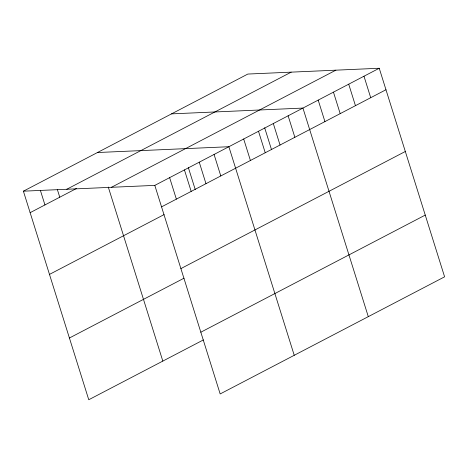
<?xml version="1.0" encoding="UTF-8"?>
<svg xmlns="http://www.w3.org/2000/svg" width="468" height="468" viewBox="0 0 468 468"><rect width="100%" height="100%" fill="white"/><g stroke="black" fill="none" stroke-linecap="round" stroke-linejoin="round"><path stroke-width="0.7" d="M23.4 191.178L247.829 74.055L379.238 68.258L444.6 276.822L220.171 393.945L154.814 185.381L23.4 191.178L88.762 399.742L203.393 339.92M66.766 189.265L291.195 72.142M30.133 212.665L76.5 188.469M111.448 187.294L335.872 70.171M154.814 185.381L379.238 68.258M161.548 206.868L385.971 89.745M49.479 274.4L164.116 214.578M180.894 268.603L405.323 151.48M69.416 338.007L184.047 278.185M200.825 332.21L425.254 215.087M171.522 113.876L302.936 108.079L368.293 316.643M97.461 152.527L228.875 146.73L294.232 355.294M363.981 76.22L370.714 97.707M348.719 84.187L355.452 105.674M333.456 92.149L340.189 113.636M318.193 100.117L324.932 121.604M288.124 115.807L294.858 137.294M273.312 123.54L280.045 145.027M264.666 127.782L271.545 149.737M258.5 131.268L265.233 152.755M243.688 138.996L250.421 160.489M214.063 154.458L220.797 175.945M199.251 162.191L205.984 183.678M188.358 167.608L195.238 189.558M184.439 169.919L191.172 191.406M169.627 177.647L176.36 199.134M108.278 187.048L162.823 361.091M57.371 189.581L59.758 197.203M40.383 190.382L44.946 204.937"/></g></svg>
